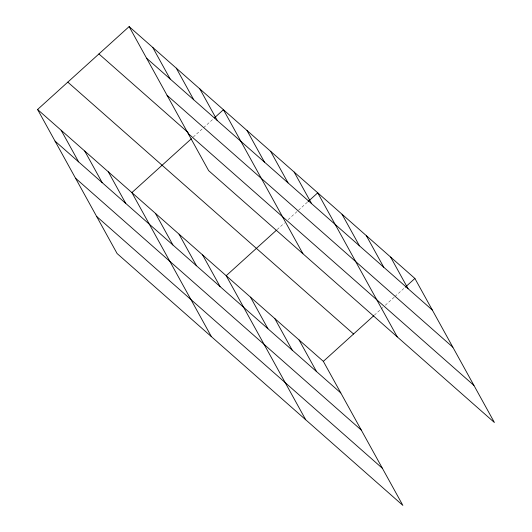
<?xml version="1.0" encoding="UTF-8"?>
<svg xmlns="http://www.w3.org/2000/svg" width="532" height="532" viewBox="0 0 532 532"><rect width="100%" height="100%" fill="white"/><g stroke="black" fill="none" stroke-linecap="round" stroke-linejoin="round"><path stroke-width="0.4" stroke-dasharray="2.66 2" d="M193.222 137.07L213.764 118.47M277.152 229.578L284.474 222.948M288.131 219.636L307.463 202.133M374.309 315.21L380.413 309.684M381.025 309.132L382.854 307.476M385.288 305.268L394.352 297.062M394.957 296.517L404.619 287.765"/><path stroke-width="0.8" d="M37.586 109.486L323.35 361.354L402.87 505.4L117.106 253.538L37.586 109.486L129.13 26.6L414.894 278.462L494.414 422.514L208.65 170.646L129.13 26.6M191.394 138.726L131.889 192.604L211.41 336.65M214.369 117.918L223.433 109.718L302.954 253.764M276.54 230.13L226.193 275.716L305.707 419.768M308.068 201.581L317.737 192.83L397.251 336.876M323.35 361.354L373.697 315.762M405.224 287.22L414.894 278.462M146.579 58.207L432.343 310.07M167.061 95.314L452.825 347.177M98.925 53.951L188.262 132.694M188.168 133.539L473.926 385.407M67.797 82.134L353.561 333.996M55.035 141.093L340.799 392.955M75.517 178.2L361.281 430.062M96.625 216.431L382.382 468.293M390.601 257.056L408.051 288.663M366.315 235.649L383.758 267.25M342.023 214.236L359.472 245.844M294.156 172.049L311.606 203.656M270.582 151.274L288.031 182.875M247.008 130.493L264.457 162.1M199.859 88.937L217.302 120.545M176.285 68.156L193.728 99.763M152.711 47.381L170.154 78.982M299.057 339.941L316.507 371.549M274.771 318.535L292.214 350.142M250.479 297.129L267.928 328.729M202.612 254.941L220.062 286.542M179.038 234.16L196.488 265.767M155.464 213.385L172.913 244.986M108.315 171.823L125.758 203.43M84.741 151.048L102.184 182.649M61.16 130.267L78.61 161.874"/></g></svg>
